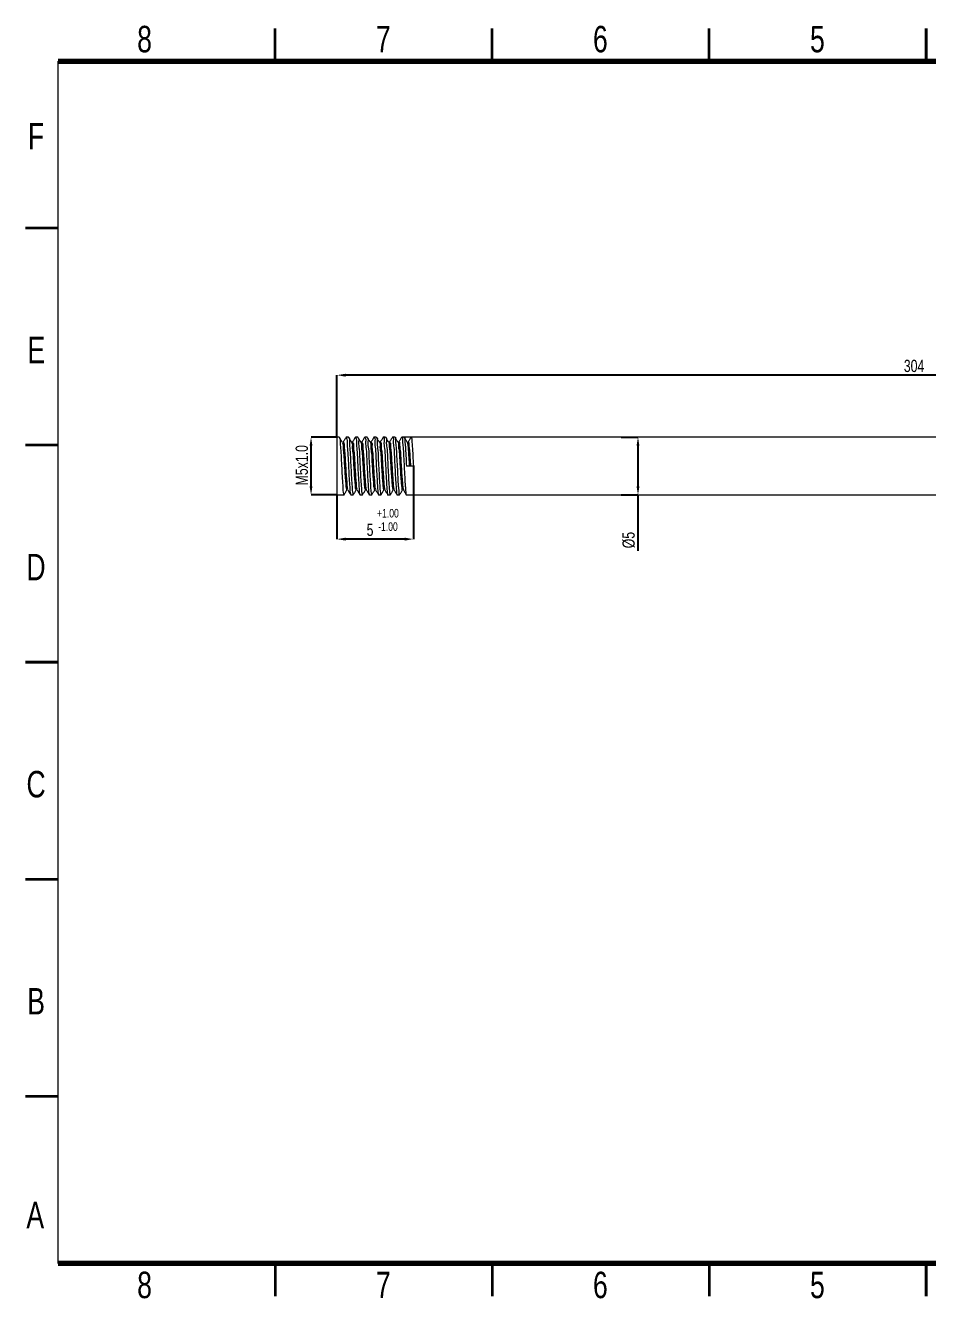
# Model space of a CAD drawing. Header units: millimetres. Extents: x -1180 to -403, y 1363 to 1912.
# Drawn here: x -1180 to -791, y 1363 to 1912 of the extents above; entities that cross this region are included whole.
import ezdxf

# ---------------------------------------------------------------- set-up
doc = ezdxf.new("R2010")
doc.units = ezdxf.units.MM
doc.linetypes.add('SLD-Solid', pattern=[0])
doc.styles.add('SLDTEXTSTYLE0', font='TXT', dxfattribs={"width": 0.75})
doc.dimstyles.new('SLDDIMSTYLE30', dxfattribs={"dimscale": 2.5, "dimtxt": 2.116667, "dimasz": 1.5, "dimexe": 0, "dimexo": 0.0625, "dimgap": 0.529167, "dimtad": 1, "dimdec": 0, "dimlfac": 3, "dimrnd": 1e-09, "dimzin": 12, "dimdsep": 46, "dimtxsty": 'SLDTEXTSTYLE0', "dimcen": 0.09, "dimadec": 0, "dimazin": 3, "dimtfac": 1, "dimtdec": 0, "dimtofl": 0, "dimtmove": 0, "dimatfit": 3, "dimfxl": 1, "dimfrac": 2, "dimtolj": 1, "dimtzin": 12, "dimarcsym": 0})

# ---------------------------------------------------------------- blocks, each defined once
blk = doc.blocks.new('*D3')
at = {"color": 0, "linetype": 'Continuous', "lineweight": -2, "transparency": 16777216}
for p, q in [((-1045.75, 1734.54), (-1056.77, 1734.54)), ((-1056.77, 1713.29), (-1056.77, 1730.79)), ((-1045.75, 1709.54), (-1056.77, 1709.54))]:
    blk.add_line(p, q, dxfattribs=at)
at = {"color": 0, "linetype": 'Continuous', "transparency": 16777216}
for points in [[(-1057.4, 1730.79), (-1056.15, 1730.79), (-1056.77, 1734.54)], [(-1057.4, 1713.29), (-1056.15, 1713.29), (-1056.77, 1709.54)]]:
    blk.add_solid(points, dxfattribs=at)
at = {"layer": 'Defpoints', "color": 0, "linetype": 'Continuous', "transparency": 16777216}
for p in [(-1056.77, 1734.54), (-1045.6, 1734.54), (-1045.6, 1709.54)]:
    blk.add_point(p, dxfattribs=at)
at = {"color": 0, "linetype": 'Continuous', "lineweight": 18, "transparency": 16777216, "insert": (-1060.74, 1722.37), "char_height": 5.292, "attachment_point": 5, "rotation": 90, "style": 'SLDTEXTSTYLE0'}
blk.add_mtext('\\A1;M5x1.0', dxfattribs=at)
blk = doc.blocks.new('*D4')
at = {"color": 0, "linetype": 'Continuous', "lineweight": -2, "transparency": 16777216}
for p, q in [((-1012.61, 1722.14), (-1012.61, 1690.49)), ((-1045.6, 1709.38), (-1045.6, 1690.49)), ((-1016.36, 1690.49), (-1041.85, 1690.49))]:
    blk.add_line(p, q, dxfattribs=at)
at = {"color": 0, "linetype": 'Continuous', "transparency": 16777216}
for points in [[(-1041.85, 1691.11), (-1041.85, 1689.86), (-1045.6, 1690.49)], [(-1016.36, 1691.11), (-1016.36, 1689.86), (-1012.61, 1690.49)]]:
    blk.add_solid(points, dxfattribs=at)
at = {"layer": 'Defpoints', "color": 0, "linetype": 'Continuous', "transparency": 16777216}
for p in [(-1012.61, 1722.3), (-1045.6, 1709.54), (-1045.6, 1690.49)]:
    blk.add_point(p, dxfattribs=at)
at = {"color": 0, "linetype": 'Continuous', "lineweight": 18, "transparency": 16777216, "insert": (-1031.3, 1694.46), "char_height": 5.292, "attachment_point": 5, "style": 'SLDTEXTSTYLE0'}
blk.add_mtext('\\A1;5', dxfattribs=at)
blk = doc.blocks.new('*D6')
at = {"color": 0, "linetype": 'Continuous', "lineweight": -2, "transparency": 16777216}
for p, q in [((-1045.6, 1734.69), (-1045.6, 1761.25)), ((-551.17, 1761.25), (-1041.85, 1761.25)), ((-547.42, 1734.69), (-547.42, 1761.25))]:
    blk.add_line(p, q, dxfattribs=at)
at = {"color": 0, "linetype": 'Continuous', "transparency": 16777216}
for points in [[(-1041.85, 1761.87), (-1041.85, 1760.62), (-1045.6, 1761.25)], [(-551.17, 1761.87), (-551.17, 1760.62), (-547.42, 1761.25)]]:
    blk.add_solid(points, dxfattribs=at)
at = {"layer": 'Defpoints', "color": 0, "linetype": 'Continuous', "transparency": 16777216}
for p in [(-1045.6, 1761.25), (-1045.6, 1734.54), (-547.42, 1734.54)]:
    blk.add_point(p, dxfattribs=at)
at = {"color": 0, "linetype": 'Continuous', "lineweight": 18, "transparency": 16777216, "insert": (-796.51, 1765.22), "char_height": 5.292, "attachment_point": 5, "style": 'SLDTEXTSTYLE0'}
blk.add_mtext('\\A1;304', dxfattribs=at)
blk = doc.blocks.new('*D7')
at = {"color": 0, "linetype": 'Continuous', "lineweight": -2, "transparency": 16777216}
for p, q in [((-922.88, 1734.54), (-915.66, 1734.54)), ((-915.66, 1730.79), (-915.66, 1713.29)), ((-922.88, 1709.54), (-915.66, 1709.54)), ((-915.66, 1709.54), (-915.66, 1685.45))]:
    blk.add_line(p, q, dxfattribs=at)
at = {"color": 0, "linetype": 'Continuous', "transparency": 16777216}
for points in [[(-916.29, 1730.79), (-915.04, 1730.79), (-915.66, 1734.54)], [(-916.29, 1713.29), (-915.04, 1713.29), (-915.66, 1709.54)]]:
    blk.add_solid(points, dxfattribs=at)
at = {"layer": 'Defpoints', "color": 0, "linetype": 'Continuous', "transparency": 16777216}
for p in [(-923.04, 1734.54), (-915.66, 1734.54), (-923.04, 1709.54)]:
    blk.add_point(p, dxfattribs=at)
at = {"color": 0, "linetype": 'Continuous', "lineweight": 18, "transparency": 16777216, "insert": (-919.63, 1690.08), "char_height": 5.292, "attachment_point": 5, "rotation": 90, "style": 'SLDTEXTSTYLE0'}
blk.add_mtext('\\A1;%%C5', dxfattribs=at)

msp = doc.modelspace()

# ---------------------------------------------------------------- linework, layer by layer
at = {"linetype": 'Continuous', "lineweight": 35}
for p, q in [((-1072.3, 1896.81), (-1072.3, 1910.86)), ((-978.63, 1896.81), (-978.63, 1910.86)), ((-884.95, 1896.81), (-884.95, 1910.86)), ((-791.28, 1910.86), (-791.28, 1896.81)), ((-791.28, 1896.81), (-791.28, 1910.86)), ((-1165.97, 1824.68), (-1180.02, 1824.68)), ((-1165.97, 1731.01), (-1180.02, 1731.01)), ((-1180.02, 1637.33), (-1165.97, 1637.33)), ((-1165.97, 1637.33), (-1180.02, 1637.33)), ((-1165.97, 1543.66), (-1180.02, 1543.66)), ((-1165.97, 1449.99), (-1180.02, 1449.99)), ((-1072.3, 1377.86), (-1072.3, 1363.81)), ((-978.63, 1377.86), (-978.63, 1363.81)), ((-884.95, 1377.86), (-884.95, 1363.81)), ((-791.28, 1363.81), (-791.28, 1377.86)), ((-791.28, 1377.86), (-791.28, 1363.81))]:
    msp.add_line(p, q, dxfattribs=at)
at = {"linetype": 'Continuous', "lineweight": 18}
msp.add_line((-1165.97, 1377.86), (-1165.97, 1896.81), dxfattribs=at)
at = {"linetype": 'Continuous', "lineweight": 70}
for p, q in [((-1165.97, 1896.81), (-416.59, 1896.81)), ((-416.59, 1377.86), (-1165.97, 1377.86))]:
    msp.add_line(p, q, dxfattribs=at)
at = {"color": 0, "linetype": 'SLD-Solid', "lineweight": 0}
for p, q in [((-1044.6, 1734.54), (-1045.6, 1734.54)), ((-1045.6, 1734.54), (-1045.6, 1709.54)), ((-1040.6, 1734.54), (-1041.6, 1734.54)), ((-1038.85, 1732.37), (-1039.32, 1732.37)), ((-1036.6, 1734.54), (-1037.6, 1734.54)), ((-1034.85, 1732.37), (-1035.32, 1732.37)), ((-1032.6, 1734.54), (-1033.6, 1734.54)), ((-1030.85, 1732.37), (-1031.32, 1732.37)), ((-1028.6, 1734.54), (-1029.6, 1734.54)), ((-1026.85, 1732.37), (-1027.32, 1732.37)), ((-1024.6, 1734.54), (-1025.6, 1734.54)), ((-1022.85, 1732.37), (-1023.32, 1732.37)), ((-1020.6, 1734.54), (-1021.6, 1734.54)), ((-1018.85, 1732.37), (-1019.32, 1732.37)), ((-1016.6, 1734.54), (-1017.6, 1734.54)), ((-667.42, 1734.54), (-1016.41, 1734.54)), ((-667.42, 1734.54), (-1013.6, 1734.54)), ((-1012.6, 1722.04), (-1015.6, 1722.04)), ((-1045.6, 1709.54), (-1042.6, 1709.54)), ((-1039.6, 1709.54), (-1038.6, 1709.54)), ((-1035.6, 1709.54), (-1034.6, 1709.54)), ((-1031.6, 1709.54), (-1030.6, 1709.54)), ((-1027.6, 1709.54), (-1026.6, 1709.54)), ((-1023.6, 1709.54), (-1022.6, 1709.54)), ((-1019.6, 1709.54), (-1018.6, 1709.54)), ((-1015.66, 1709.54), (-669.42, 1709.54)), ((-1015.6, 1709.54), (-662.42, 1709.54))]:
    msp.add_line(p, q, dxfattribs=at)
for points, knots in [([(-1043.28, 1732.31), (-1043.49, 1732.67), (-1043.91, 1733.4), (-1044.33, 1734.12), (-1044.54, 1734.49)], [0, 0, 0, 0, 0.499832, 1, 1, 1, 1]), ([(-1044.54, 1734.28), (-1044.5, 1734.21), (-1044.11, 1733.57), (-1044.29, 1731.58), (-1043.87, 1728.44), (-1043.73, 1724.38), (-1043.48, 1719.95), (-1043.34, 1716.04), (-1042.92, 1712.27), (-1043.12, 1711.13), (-1042.58, 1709.39), (-1042.55, 1709.6), (-1042.54, 1709.62)], [0, 0, 0, 0, 0.0088463, 0.0907722, 0.2243423, 0.3969043, 0.5789289, 0.753081, 0.8897408, 0.9756359, 0.9977696, 1, 1, 1, 1]), ([(-1043.28, 1732.14), (-1043.25, 1732.1), (-1042.87, 1731.59), (-1043.03, 1729.91), (-1042.63, 1727.34), (-1042.48, 1723.96), (-1042.24, 1720.35), (-1042.06, 1716.95), (-1041.72, 1714.28), (-1041.79, 1712.54), (-1041.41, 1711.92), (-1041.35, 1711.81)], [0, 0, 0, 0, 0.008596, 0.091201, 0.225589, 0.399148, 0.582197, 0.757353, 0.894844, 0.981424, 1, 1, 1, 1]), ([(-1041.65, 1734.49), (-1041.86, 1734.12), (-1042.28, 1733.4), (-1042.7, 1732.67), (-1042.91, 1732.31)], [0, 0, 0, 0, 0.500168, 1, 1, 1, 1]), ([(-1042.91, 1732.31), (-1042.91, 1732.31), (-1042.88, 1732.45), (-1042.29, 1731.2), (-1042.58, 1730.22), (-1042.11, 1727.21), (-1041.99, 1724), (-1041.73, 1720.34), (-1041.57, 1716.95), (-1041.21, 1714.29), (-1041.3, 1712.58), (-1040.96, 1712), (-1040.92, 1711.93)], [0, 0, 0, 0, 0.000767, 0.019955, 0.102167, 0.235918, 0.408653, 0.590832, 0.765156, 0.901994, 0.988163, 1, 1, 1, 1]), ([(-1041.6, 1734.37), (-1041.54, 1734.28), (-1041.12, 1733.61), (-1041.28, 1731.58), (-1040.88, 1728.44), (-1040.73, 1724.36), (-1040.48, 1719.99), (-1040.32, 1715.89), (-1039.97, 1712.65), (-1040.05, 1710.58), (-1039.66, 1709.8), (-1039.6, 1709.67)], [0, 0, 0, 0, 0.01339, 0.095485, 0.229332, 0.402251, 0.584652, 0.759164, 0.896107, 0.982179, 1, 1, 1, 1]), ([(-1039.28, 1732.31), (-1039.49, 1732.67), (-1039.91, 1733.4), (-1040.33, 1734.12), (-1040.54, 1734.49)], [0, 0, 0, 0, 0.499832, 1, 1, 1, 1]), ([(-1040.54, 1734.28), (-1040.51, 1734.24), (-1040.05, 1733.71), (-1040.36, 1731.71), (-1039.86, 1728.71), (-1039.75, 1724.66), (-1039.5, 1720.24), (-1039.33, 1716.29), (-1038.98, 1712.47), (-1039.07, 1711.22), (-1038.6, 1709.33), (-1038.55, 1709.62), (-1038.54, 1709.67)], [0, 0, 0, 0, 0.006056, 0.08366, 0.213652, 0.383869, 0.565211, 0.740179, 0.879408, 0.96887, 0.995068, 1, 1, 1, 1]), ([(-1039.28, 1732.15), (-1039.25, 1732.12), (-1038.83, 1731.72), (-1039.09, 1730.01), (-1038.62, 1727.56), (-1038.5, 1724.19), (-1038.25, 1720.59), (-1038.07, 1717.16), (-1037.76, 1714.42), (-1037.76, 1712.6), (-1037.4, 1711.88), (-1037.32, 1711.71)], [0, 0, 0, 0, 0.005929, 0.08406, 0.214614, 0.385501, 0.567528, 0.743177, 0.88299, 0.972976, 1, 1, 1, 1]), ([(-1037.65, 1734.49), (-1037.86, 1734.12), (-1038.28, 1733.4), (-1038.7, 1732.67), (-1038.91, 1732.31)], [0, 0, 0, 0, 0.500168, 1, 1, 1, 1]), ([(-1038.85, 1732.22), (-1038.79, 1732.17), (-1038.35, 1731.75), (-1038.57, 1730.02), (-1038.13, 1727.56), (-1038, 1724.19), (-1037.75, 1720.59), (-1037.57, 1717.16), (-1037.25, 1714.42), (-1037.28, 1712.68), (-1036.96, 1712.02), (-1036.92, 1711.92)], [0, 0, 0, 0, 0.010623, 0.089277, 0.220706, 0.392738, 0.575983, 0.752809, 0.893558, 0.984146, 1, 1, 1, 1]), ([(-1037.6, 1734.35), (-1037.54, 1734.29), (-1037.06, 1733.74), (-1037.35, 1731.71), (-1036.87, 1728.71), (-1036.75, 1724.65), (-1036.5, 1720.28), (-1036.32, 1716.15), (-1036.01, 1712.82), (-1036.03, 1710.68), (-1035.67, 1709.81), (-1035.6, 1709.63)], [0, 0, 0, 0, 0.009677, 0.087653, 0.218269, 0.389301, 0.571512, 0.747319, 0.887215, 0.977107, 1, 1, 1, 1]), ([(-1035.28, 1732.31), (-1035.49, 1732.67), (-1035.91, 1733.4), (-1036.33, 1734.12), (-1036.54, 1734.49)], [0, 0, 0, 0, 0.499832, 1, 1, 1, 1]), ([(-1036.54, 1734.3), (-1036.51, 1734.28), (-1035.98, 1733.9), (-1036.45, 1731.79), (-1035.84, 1728.99), (-1035.78, 1724.93), (-1035.51, 1720.54), (-1035.34, 1716.54), (-1035.02, 1712.67), (-1035.04, 1711.33), (-1034.63, 1709.28), (-1034.56, 1709.64), (-1034.54, 1709.71)], [0, 0, 0, 0, 0.003983, 0.077253, 0.203711, 0.371512, 0.552201, 0.727887, 0.869694, 0.962641, 0.992982, 1, 1, 1, 1]), ([(-1035.28, 1732.17), (-1035.26, 1732.15), (-1034.79, 1731.88), (-1035.15, 1730.08), (-1034.61, 1727.8), (-1034.52, 1724.42), (-1034.27, 1720.83), (-1034.08, 1717.38), (-1033.79, 1714.57), (-1033.75, 1712.69), (-1033.42, 1711.9), (-1033.33, 1711.7)], [0, 0, 0, 0, 0.003975, 0.077925, 0.2052, 0.374015, 0.555762, 0.732495, 0.875186, 0.968849, 1, 1, 1, 1]), ([(-1033.65, 1734.49), (-1033.86, 1734.12), (-1034.28, 1733.4), (-1034.7, 1732.67), (-1034.91, 1732.31)], [0, 0, 0, 0, 0.500168, 1, 1, 1, 1]), ([(-1034.85, 1732.21), (-1034.8, 1732.18), (-1034.3, 1731.9), (-1034.64, 1730.09), (-1034.12, 1727.79), (-1034.02, 1724.42), (-1033.77, 1720.83), (-1033.58, 1717.38), (-1033.28, 1714.57), (-1033.27, 1712.77), (-1032.97, 1712.04), (-1032.91, 1711.91)], [0, 0, 0, 0, 0.00784, 0.082316, 0.210497, 0.380513, 0.563553, 0.741544, 0.885251, 0.979581, 1, 1, 1, 1]), ([(-1033.6, 1734.34), (-1033.55, 1734.3), (-1032.99, 1733.92), (-1033.43, 1731.8), (-1032.85, 1728.99), (-1032.78, 1724.92), (-1032.51, 1720.58), (-1032.33, 1716.4), (-1032.04, 1713), (-1032.01, 1710.77), (-1031.68, 1709.81), (-1031.6, 1709.59)], [0, 0, 0, 0, 0.006808, 0.080535, 0.207781, 0.37663, 0.558446, 0.735228, 0.877918, 0.971446, 1, 1, 1, 1]), ([(-1031.28, 1732.31), (-1031.49, 1732.67), (-1031.91, 1733.4), (-1032.33, 1734.12), (-1032.54, 1734.49)], [0, 0, 0, 0, 0.499832, 1, 1, 1, 1]), ([(-1032.54, 1734.32), (-1032.52, 1734.31), (-1031.93, 1734.18), (-1032.53, 1731.79), (-1031.82, 1729.3), (-1031.81, 1725.19), (-1031.53, 1720.84), (-1031.34, 1716.79), (-1031.06, 1712.86), (-1031.01, 1711.45), (-1030.66, 1709.24), (-1030.56, 1709.66), (-1030.54, 1709.74)], [0, 0, 0, 0, 0.00267, 0.071592, 0.194551, 0.359862, 0.539921, 0.716222, 0.86061, 0.956956, 0.99149, 1, 1, 1, 1]), ([(-1031.28, 1732.19), (-1031.26, 1732.18), (-1030.77, 1732.09), (-1031.2, 1730.09), (-1030.61, 1728.05), (-1030.55, 1724.63), (-1030.28, 1721.08), (-1030.09, 1717.59), (-1029.81, 1714.73), (-1029.75, 1712.79), (-1029.43, 1711.93), (-1029.35, 1711.7)], [0, 0, 0, 0, 0.002688, 0.072392, 0.196343, 0.362911, 0.544304, 0.721927, 0.867435, 0.964653, 1, 1, 1, 1]), ([(-1029.65, 1734.49), (-1029.86, 1734.12), (-1030.28, 1733.4), (-1030.7, 1732.67), (-1030.91, 1732.31)], [0, 0, 0, 0, 0.500168, 1, 1, 1, 1]), ([(-1030.85, 1732.2), (-1030.81, 1732.19), (-1030.28, 1732.11), (-1030.69, 1730.1), (-1030.11, 1728.04), (-1030.04, 1724.63), (-1029.78, 1721.08), (-1029.59, 1717.59), (-1029.31, 1714.73), (-1029.26, 1712.85), (-1028.97, 1712.06), (-1028.91, 1711.9)], [0, 0, 0, 0, 0.006053, 0.076222, 0.200999, 0.368678, 0.551281, 0.730088, 0.876566, 0.974432, 1, 1, 1, 1]), ([(-1029.6, 1734.33), (-1029.56, 1734.32), (-1028.94, 1734.19), (-1029.51, 1731.8), (-1028.83, 1729.3), (-1028.81, 1725.18), (-1028.53, 1720.88), (-1028.34, 1716.66), (-1028.06, 1713.19), (-1028, 1710.86), (-1027.68, 1709.81), (-1027.6, 1709.54)], [0, 0, 0, 0, 0.004993, 0.074347, 0.198074, 0.36442, 0.545606, 0.72301, 0.868301, 0.96525, 1, 1, 1, 1]), ([(-1028.6, 1734.33), (-1028.56, 1734.34), (-1027.98, 1734.5), (-1028.51, 1731.75), (-1027.85, 1729.63), (-1027.82, 1725.44), (-1027.54, 1721.13), (-1027.35, 1717.08), (-1027.09, 1713), (-1026.99, 1711.7), (-1026.71, 1709.23), (-1026.6, 1709.57), (-1026.6, 1709.59)], [0, 0, 0, 0, 0.004346, 0.069254, 0.189375, 0.352985, 0.533385, 0.711133, 0.858889, 0.959073, 0.998036, 1, 1, 1, 1]), ([(-1027.28, 1732.31), (-1027.49, 1732.67), (-1027.91, 1733.4), (-1028.33, 1734.12), (-1028.54, 1734.49)], [0, 0, 0, 0, 0.499832, 1, 1, 1, 1]), ([(-1027.28, 1732.21), (-1027.27, 1732.22), (-1026.81, 1732.32), (-1027.2, 1730.07), (-1026.62, 1728.31), (-1026.56, 1724.84), (-1026.29, 1721.33), (-1026.1, 1717.81), (-1025.83, 1714.89), (-1025.75, 1712.88), (-1025.45, 1711.96), (-1025.36, 1711.7)], [0, 0, 0, 0, 0.001916, 0.067331, 0.187935, 0.352118, 0.533113, 0.711461, 0.85975, 0.96041, 1, 1, 1, 1]), ([(-1025.65, 1734.49), (-1025.86, 1734.12), (-1026.28, 1733.4), (-1026.7, 1732.67), (-1026.91, 1732.31)], [0, 0, 0, 0, 0.500168, 1, 1, 1, 1]), ([(-1026.85, 1732.2), (-1026.81, 1732.21), (-1026.32, 1732.33), (-1026.69, 1730.1), (-1026.13, 1728.3), (-1026.06, 1724.84), (-1025.79, 1721.33), (-1025.6, 1717.81), (-1025.33, 1714.89), (-1025.26, 1712.94), (-1024.98, 1712.08), (-1024.91, 1711.87)], [0, 0, 0, 0, 0.005246, 0.071001, 0.192232, 0.357267, 0.539203, 0.718477, 0.867536, 0.968719, 1, 1, 1, 1]), ([(-1025.6, 1734.33), (-1025.56, 1734.34), (-1024.98, 1734.5), (-1025.51, 1731.75), (-1024.85, 1729.63), (-1024.82, 1725.44), (-1024.54, 1721.13), (-1024.35, 1717.08), (-1024.09, 1713), (-1023.99, 1711.7), (-1023.71, 1709.23), (-1023.6, 1709.57), (-1023.6, 1709.59)], [0, 0, 0, 0, 0.004343, 0.069251, 0.189372, 0.352982, 0.533383, 0.711132, 0.858888, 0.959072, 0.998035, 1, 1, 1, 1]), ([(-1024.54, 1734.38), (-1024.53, 1734.39), (-1024.11, 1734.71), (-1024.45, 1731.74), (-1023.89, 1729.94), (-1023.82, 1725.68), (-1023.56, 1721.44), (-1023.36, 1717.33), (-1023.12, 1713.21), (-1022.96, 1711.82), (-1022.75, 1709.21), (-1022.61, 1709.6), (-1022.6, 1709.63)], [0, 0, 0, 0, 0.001729, 0.06236, 0.179222, 0.340466, 0.520589, 0.699062, 0.849694, 0.953297, 0.996598, 1, 1, 1, 1]), ([(-1023.28, 1732.31), (-1023.49, 1732.67), (-1023.91, 1733.4), (-1024.33, 1734.12), (-1024.54, 1734.49)], [0, 0, 0, 0, 0.499832, 1, 1, 1, 1]), ([(-1023.28, 1732.25), (-1023.27, 1732.25), (-1022.9, 1732.48), (-1023.16, 1730.09), (-1022.66, 1728.56), (-1022.57, 1725.06), (-1022.31, 1721.54), (-1022.11, 1718.14), (-1021.87, 1714.75), (-1021.71, 1713.57), (-1021.49, 1711.43), (-1021.36, 1711.76), (-1021.35, 1711.78)], [0, 0, 0, 0, 0.001314, 0.0622, 0.179042, 0.340164, 0.520112, 0.69842, 0.848948, 0.952582, 0.996289, 1, 1, 1, 1]), ([(-1021.65, 1734.49), (-1021.86, 1734.12), (-1022.28, 1733.4), (-1022.7, 1732.67), (-1022.91, 1732.31)], [0, 0, 0, 0, 0.500168, 1, 1, 1, 1]), ([(-1022.85, 1732.21), (-1022.82, 1732.23), (-1022.42, 1732.49), (-1022.64, 1730.12), (-1022.17, 1728.55), (-1022.07, 1725.05), (-1021.81, 1721.57), (-1021.62, 1718.03), (-1021.35, 1715.06), (-1021.26, 1713.03), (-1020.99, 1712.09), (-1020.91, 1711.84)], [0, 0, 0, 0, 0.005131, 0.066405, 0.18399, 0.346137, 0.527231, 0.706674, 0.858161, 0.962454, 1, 1, 1, 1]), ([(-1021.6, 1734.34), (-1021.57, 1734.36), (-1021.12, 1734.72), (-1021.44, 1731.77), (-1020.9, 1729.93), (-1020.82, 1725.69), (-1020.56, 1721.44), (-1020.36, 1717.33), (-1020.12, 1713.21), (-1019.96, 1711.82), (-1019.75, 1709.21), (-1019.61, 1709.6), (-1019.6, 1709.63)], [0, 0, 0, 0, 0.004466, 0.06493, 0.181471, 0.342274, 0.521903, 0.699886, 0.850105, 0.953424, 0.996606, 1, 1, 1, 1]), ([(-1020.54, 1734.42), (-1020.54, 1734.43), (-1020.23, 1734.81), (-1020.37, 1731.81), (-1019.95, 1730.21), (-1019.83, 1725.94), (-1019.58, 1721.74), (-1019.36, 1717.59), (-1019.16, 1713.43), (-1018.93, 1711.95), (-1018.8, 1709.2), (-1018.61, 1709.63), (-1018.6, 1709.67)], [0, 0, 0, 0, 0.0012474, 0.0575052, 0.1709571, 0.3295343, 0.5091439, 0.6879871, 0.8412591, 0.9480907, 0.9956845, 1, 1, 1, 1]), ([(-1019.28, 1732.31), (-1019.49, 1732.67), (-1019.91, 1733.4), (-1020.33, 1734.12), (-1020.54, 1734.49)], [0, 0, 0, 0, 0.499839, 1, 1, 1, 1]), ([(-1019.28, 1732.29), (-1019.28, 1732.29), (-1019, 1732.57), (-1019.1, 1730.14), (-1018.71, 1728.78), (-1018.57, 1725.27), (-1018.33, 1721.79), (-1018.11, 1718.36), (-1017.91, 1714.93), (-1017.69, 1713.67), (-1017.54, 1711.43), (-1017.36, 1711.78), (-1017.35, 1711.81)], [0, 0, 0, 0, 0.000536, 0.057107, 0.170602, 0.329134, 0.508654, 0.687412, 0.840646, 0.947544, 0.99552, 1, 1, 1, 1]), ([(-1017.65, 1734.49), (-1017.86, 1734.12), (-1018.28, 1733.4), (-1018.7, 1732.67), (-1018.91, 1732.31)], [0, 0, 0, 0, 0.500168, 1, 1, 1, 1]), ([(-1018.85, 1732.22), (-1018.82, 1732.25), (-1018.51, 1732.58), (-1018.59, 1730.19), (-1018.21, 1728.76), (-1018.07, 1725.27), (-1017.83, 1721.82), (-1017.63, 1718.25), (-1017.37, 1715.23), (-1017.26, 1713.11), (-1016.99, 1712.1), (-1016.91, 1711.8)], [0, 0, 0, 0, 0.005169, 0.061946, 0.175857, 0.334969, 0.515146, 0.694557, 0.848352, 0.955641, 1, 1, 1, 1]), ([(-1017.6, 1734.35), (-1017.57, 1734.39), (-1017.24, 1734.82), (-1017.36, 1731.86), (-1016.95, 1730.18), (-1016.82, 1725.95), (-1016.58, 1721.74), (-1016.36, 1717.59), (-1016.16, 1713.43), (-1015.93, 1711.95), (-1015.8, 1709.2), (-1015.61, 1709.63), (-1015.6, 1709.67)], [0, 0, 0, 0, 0.004719, 0.060782, 0.173839, 0.331865, 0.51085, 0.689072, 0.841811, 0.948271, 0.9957, 1, 1, 1, 1]), ([(-1016.54, 1734.47), (-1016.54, 1734.47), (-1016.32, 1734.85), (-1016.31, 1731.92), (-1016, 1730.45), (-1015.83, 1726.2), (-1015.68, 1723.49), (-1015.6, 1722.04)], [0, 0, 0, 0, 0.0007457, 0.1050883, 0.3264106, 0.6398067, 1, 1, 1, 1]), ([(-1015.28, 1732.31), (-1015.49, 1732.67), (-1015.91, 1733.4), (-1016.33, 1734.12), (-1016.54, 1734.49)], [0, 0, 0, 0, 0.499847, 1, 1, 1, 1]), ([(-1015.29, 1732.31), (-1015.2, 1731.96), (-1014.93, 1730.87), (-1014.81, 1728.66), (-1014.56, 1725.59), (-1014.42, 1723.27), (-1014.35, 1722.04)], [0, 0, 0, 0, 0.103691, 0.325505, 0.639359, 1, 1, 1, 1]), ([(-1014.92, 1732.14), (-1014.87, 1732.21), (-1014.61, 1732.64), (-1014.53, 1730.35), (-1014.26, 1728.93), (-1014.07, 1725.51), (-1013.93, 1723.24), (-1013.85, 1722.04)], [0, 0, 0, 0, 0.02073, 0.12361, 0.340495, 0.647374, 1, 1, 1, 1]), ([(-1013.65, 1734.49), (-1013.86, 1734.12), (-1014.28, 1733.4), (-1014.7, 1732.67), (-1014.91, 1732.31)], [0, 0, 0, 0, 0.500168, 1, 1, 1, 1]), ([(-1013.6, 1734.37), (-1013.58, 1734.41), (-1013.33, 1734.86), (-1013.3, 1731.99), (-1013, 1730.42), (-1012.83, 1726.22), (-1012.68, 1723.49), (-1012.6, 1722.04)], [0, 0, 0, 0, 0.009438, 0.112874, 0.332271, 0.64294, 1, 1, 1, 1]), ([(-1042.54, 1709.58), (-1042.33, 1709.95), (-1041.91, 1710.67), (-1041.49, 1711.4), (-1041.28, 1711.76)], [0, 0, 0, 0, 0.500161, 1, 1, 1, 1]), ([(-1040.91, 1711.76), (-1040.7, 1711.4), (-1040.28, 1710.67), (-1039.86, 1709.95), (-1039.65, 1709.58)], [0, 0, 0, 0, 0.499832, 1, 1, 1, 1]), ([(-1038.54, 1709.58), (-1038.33, 1709.95), (-1037.91, 1710.67), (-1037.49, 1711.4), (-1037.28, 1711.76)], [0, 0, 0, 0, 0.500153, 1, 1, 1, 1]), ([(-1036.91, 1711.76), (-1036.7, 1711.4), (-1036.28, 1710.67), (-1035.86, 1709.95), (-1035.65, 1709.58)], [0, 0, 0, 0, 0.499832, 1, 1, 1, 1]), ([(-1034.54, 1709.58), (-1034.33, 1709.95), (-1033.91, 1710.67), (-1033.49, 1711.4), (-1033.28, 1711.76)], [0, 0, 0, 0, 0.500168, 1, 1, 1, 1]), ([(-1032.91, 1711.76), (-1032.7, 1711.4), (-1032.28, 1710.67), (-1031.86, 1709.95), (-1031.65, 1709.58)], [0, 0, 0, 0, 0.499832, 1, 1, 1, 1]), ([(-1030.54, 1709.58), (-1030.33, 1709.95), (-1029.91, 1710.67), (-1029.49, 1711.4), (-1029.28, 1711.76)], [0, 0, 0, 0, 0.500168, 1, 1, 1, 1]), ([(-1028.91, 1711.76), (-1028.7, 1711.4), (-1028.28, 1710.67), (-1027.86, 1709.95), (-1027.65, 1709.58)], [0, 0, 0, 0, 0.499847, 1, 1, 1, 1]), ([(-1026.54, 1709.58), (-1026.33, 1709.95), (-1025.91, 1710.67), (-1025.49, 1711.4), (-1025.28, 1711.76)], [0, 0, 0, 0, 0.500168, 1, 1, 1, 1]), ([(-1024.91, 1711.76), (-1024.7, 1711.4), (-1024.28, 1710.67), (-1023.86, 1709.95), (-1023.65, 1709.58)], [0, 0, 0, 0, 0.499847, 1, 1, 1, 1]), ([(-1022.54, 1709.58), (-1022.33, 1709.95), (-1021.91, 1710.67), (-1021.49, 1711.4), (-1021.28, 1711.76)], [0, 0, 0, 0, 0.500168, 1, 1, 1, 1]), ([(-1020.91, 1711.76), (-1020.7, 1711.4), (-1020.28, 1710.67), (-1019.86, 1709.95), (-1019.65, 1709.58)], [0, 0, 0, 0, 0.499832, 1, 1, 1, 1]), ([(-1018.54, 1709.58), (-1018.33, 1709.95), (-1017.91, 1710.67), (-1017.49, 1711.4), (-1017.28, 1711.76)], [0, 0, 0, 0, 0.500168, 1, 1, 1, 1]), ([(-1016.91, 1711.76), (-1016.7, 1711.4), (-1016.28, 1710.67), (-1015.86, 1709.95), (-1015.65, 1709.58)], [0, 0, 0, 0, 0.499832, 1, 1, 1, 1])]:
    msp.add_open_spline(points, degree=3, knots=knots, dxfattribs=at)

# ---------------------------------------------------------------- texts
at = {"linetype": 'Continuous', "lineweight": 0, "char_height": 11.42, "attachment_point": 2, "style": 'SLDTEXTSTYLE0'}
for s, insert in [('8', (-1128.62, 1912.01)), ('6', (-931.9, 1912.01)), ('7', (-1025.58, 1912.01)), ('5', (-838.23, 1912.01)), ('F', (-1175.46, 1870.07)), ('E', (-1175.32, 1777.8)), ('D', (-1175.47, 1684.13)), ('C', (-1175.46, 1590.45)), ('B', (-1175.43, 1496.78)), ('A', (-1175.8, 1404.51)), ('8', (-1128.62, 1374.33)), ('7', (-1025.58, 1374.33)), ('6', (-931.9, 1374.33)), ('5', (-838.23, 1374.33))]:
    msp.add_mtext(s, dxfattribs=dict(at, insert=insert))
at = {"color": 7, "linetype": 'Continuous', "lineweight": 18, "char_height": 3.704, "attachment_point": 2, "style": 'SLDTEXTSTYLE0'}
for s, insert in [('\\A1;+1.00', (-1023.58, 1703.52)), ('\\A1;-1.00', (-1023.58, 1697.74))]:
    msp.add_mtext(s, dxfattribs=dict(at, insert=insert))

# ---------------------------------------------------------------- dimensions: what is measured, and where the dimension line sits
at = {"color": 0, "linetype": 'Continuous', "lineweight": 18}
dim = msp.add_linear_dim(base=(-1045.6, 1761.25), p1=(-547.42, 1734.54), p2=(-1045.6, 1734.54), text='304', dimstyle='SLDDIMSTYLE30', dxfattribs=at)
dim.commit()
dim.dimension.update_dxf_attribs({"geometry": '*D6', "text_midpoint": (-796.51, 1765.22)})
for base, p1, p2, text, picture, middle in [((-1056.77, 1734.54), (-1045.6, 1709.54), (-1045.6, 1734.54), 'M5x1.0', '*D3', (-1056.77, 1722.37)), ((-915.66, 1734.54), (-923.04, 1709.54), (-923.04, 1734.54), '%%C5', '*D7', (-915.66, 1690.08))]:
    dim = msp.add_linear_dim(base=base, p1=p1, p2=p2, angle=90, text=text, dimstyle='SLDDIMSTYLE30', dxfattribs=at)
    dim.commit()
    dim.dimension.update_dxf_attribs({"geometry": picture, "text_midpoint": middle, "dimtype": 160})
dim = msp.add_linear_dim(base=(-1045.6, 1690.49), p1=(-1012.61, 1722.3), p2=(-1045.6, 1709.54), text='5', dimstyle='SLDDIMSTYLE30', dxfattribs=at)
dim.commit()
dim.dimension.update_dxf_attribs({"geometry": '*D4', "text_midpoint": (-1031.3, 1690.49), "dimtype": 160})

doc.saveas('drawing.dxf')
